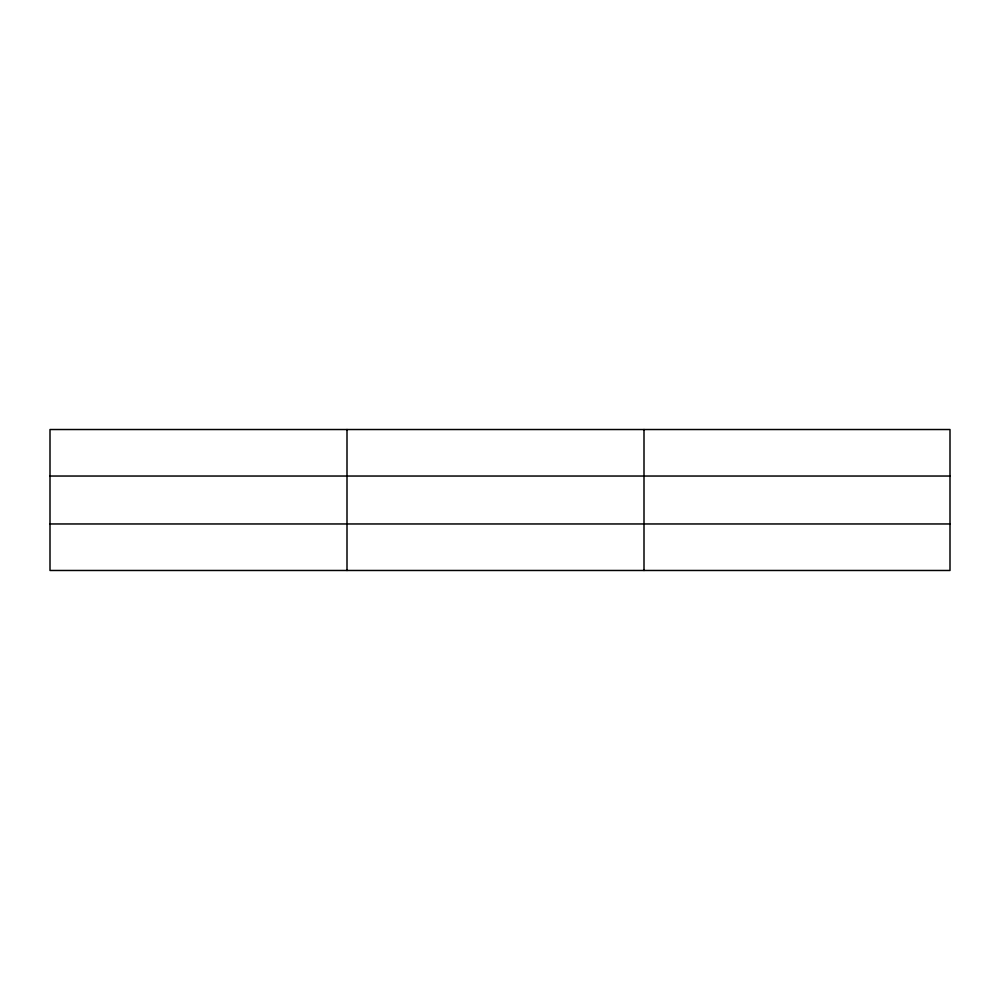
<?xml version="1.0" encoding="UTF-8"?>
<svg xmlns="http://www.w3.org/2000/svg" width="1000" height="1000" viewBox="0 0 1000 1000"><rect width="100%" height="100%" fill="white"/><g stroke="black" fill="none" stroke-linecap="round" stroke-linejoin="round"><path stroke-width="1.5" d="M347 570.475L347 429.525M644 570.475L644 429.525M950 523.962L950 570.475L50 570.475L50 429.525L950 429.525L950 523.962L50 523.962M50 476.037L950 476.037"/></g></svg>
